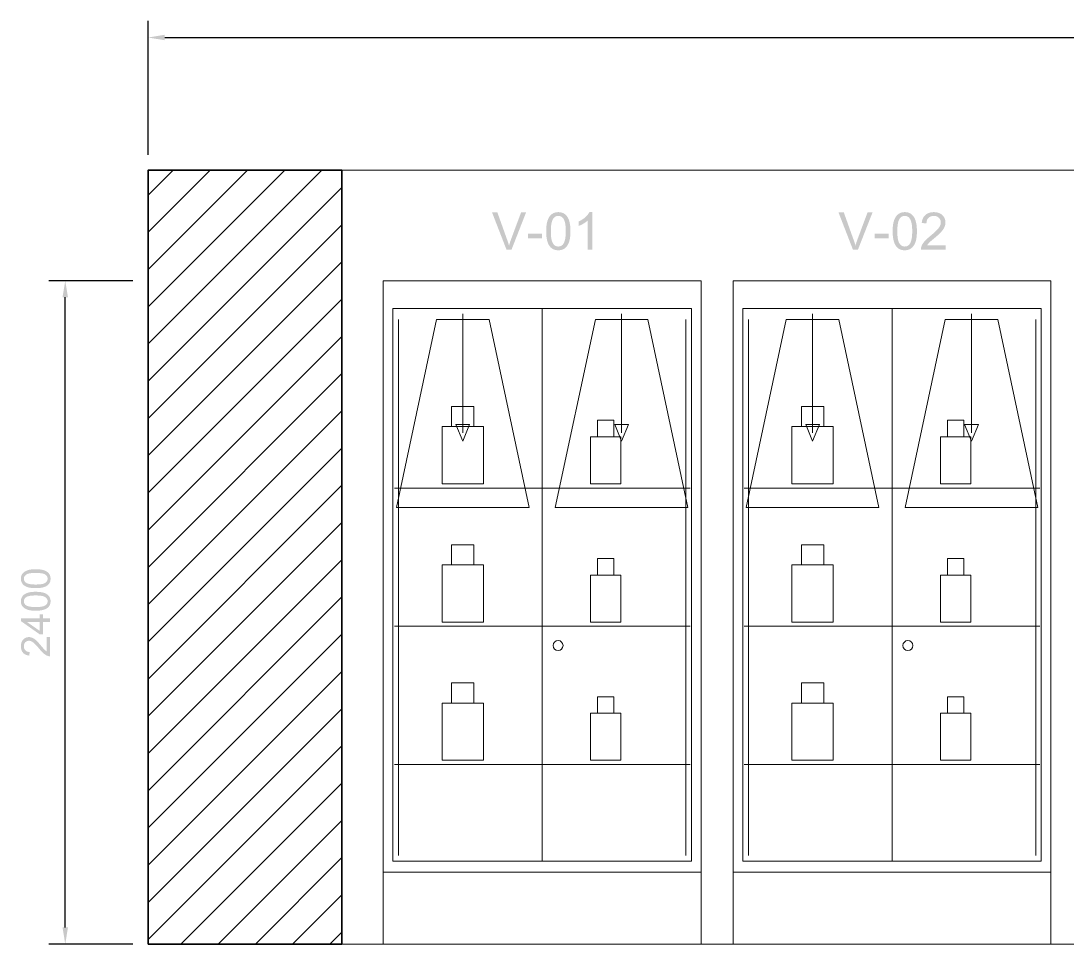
# Model space of a CAD drawing. Header units: millimetres. Extents: x -1336 to 24201, y -1370 to 16142.
# Drawn here: x 14540 to 18326, y 10000 to 13340 of the extents above; entities that cross this region are included whole.
import ezdxf

# ---------------------------------------------------------------- set-up
doc = ezdxf.new("R2010")
doc.units = ezdxf.units.MM
for name, color, linetype, lineweight in [('A-ANNO-TEXT', 7, 'Continuous', 13), ('A-COLS', 7, 'Continuous', 35), ('A-DIMS-MM', 7, 'Continuous', 13), ('A-ELEVATION', 7, 'Continuous', 13), ('A-LIGHT-TRACK', 7, 'Continuous', 13), ('A-VITRINE-SEC', 7, 'Continuous', 13)]:
    doc.layers.add(name, color=color, linetype=linetype, lineweight=lineweight)

msp = doc.modelspace()

# ---------------------------------------------------------------- hatches: boundary and pattern name
at = {"layer": 'A-ANNO-TEXT'}
h = msp.add_hatch(color=7, dxfattribs=at)
h.paths.add_polyline_path([(16367.8, 12647.5), (16315, 12512.5), (16296.8, 12512.5), (16244.4, 12647.5), (16263.7, 12647.5), (16298.8, 12549.4), (16299.8, 12547), (16300.7, 12544.5), (16301.6, 12541.9), (16302.5, 12539.2), (16303.4, 12536.4), (16304.2, 12533.5), (16305, 12530.5), (16305.8, 12527.4), (16306.1, 12527.4), (16306.9, 12530.1), (16307.6, 12532.8), (16308.4, 12535.6), (16309.3, 12538.3), (16310.2, 12541.1), (16311.1, 12543.8), (16312.1, 12546.6), (16313.1, 12549.4), (16349.7, 12647.5), (16367.8, 12647.5)])
h.paths.add_polyline_path([(16425.9, 12553), (16375.2, 12553), (16375.2, 12569.7), (16425.9, 12569.7), (16425.9, 12553)])
h.paths.add_polyline_path([(16484.3, 12648.1), (16487, 12648.1), (16489.7, 12647.9), (16492.2, 12647.5), (16494.7, 12647.1), (16497, 12646.5), (16499.3, 12645.7), (16501.5, 12644.8), (16503.6, 12643.8), (16505.6, 12642.7), (16507.5, 12641.4), (16509.4, 12640), (16511.2, 12638.4), (16512.8, 12636.7), (16514.4, 12634.9), (16515.9, 12633), (16517.4, 12630.9), (16518.7, 12628.7), (16519.9, 12626.3), (16521.1, 12623.8), (16522.2, 12621.2), (16523.2, 12618.4), (16524.1, 12615.5), (16524.9, 12612.5), (16525.6, 12609.3), (16526.2, 12606), (16526.8, 12602.6), (16527.3, 12599), (16527.7, 12595.3), (16528, 12591.4), (16528.2, 12587.4), (16528.3, 12583.3), (16528.4, 12579.1), (16528.3, 12576.9), (16528.3, 12574.8), (16528.3, 12572.7), (16528.2, 12570.6), (16528.1, 12568.6), (16528, 12566.6), (16527.8, 12564.7), (16527.6, 12562.7), (16527.5, 12560.9), (16527.2, 12559), (16527, 12557.2), (16526.8, 12555.4), (16526.5, 12553.7), (16526.2, 12552), (16525.9, 12550.3), (16525.5, 12548.7), (16525.1, 12547.1), (16524.8, 12545.5), (16524.3, 12543.9), (16523.9, 12542.4), (16523.5, 12541), (16523, 12539.6), (16522.5, 12538.2), (16522, 12536.8), (16521.4, 12535.5), (16520.8, 12534.2), (16520.3, 12532.9), (16519.6, 12531.7), (16519, 12530.5), (16518.4, 12529.4), (16517.7, 12528.3), (16517, 12527.2), (16515.5, 12525.1), (16514, 12523.2), (16512.4, 12521.4), (16510.7, 12519.8), (16508.9, 12518.2), (16507.1, 12516.8), (16505.1, 12515.6), (16503.1, 12514.4), (16501.1, 12513.4), (16498.9, 12512.6), (16496.7, 12511.9), (16494.4, 12511.3), (16492, 12510.8), (16489.5, 12510.5), (16487, 12510.3), (16484.3, 12510.2), (16481.6, 12510.3), (16479, 12510.5), (16476.5, 12510.8), (16474, 12511.3), (16471.7, 12511.9), (16469.4, 12512.6), (16467.2, 12513.5), (16465.1, 12514.5), (16463.1, 12515.6), (16461.2, 12516.9), (16459.3, 12518.3), (16457.6, 12519.9), (16455.9, 12521.6), (16454.3, 12523.4), (16452.8, 12525.3), (16451.4, 12527.4), (16450.1, 12529.6), (16448.8, 12532), (16447.7, 12534.5), (16446.6, 12537.1), (16445.6, 12539.9), (16444.7, 12542.8), (16443.9, 12545.8), (16443.2, 12548.9), (16442.5, 12552.2), (16442, 12555.7), (16441.5, 12559.2), (16441.1, 12562.9), (16440.8, 12566.8), (16440.6, 12570.7), (16440.5, 12574.8), (16440.4, 12579.1), (16440.4, 12581.2), (16440.5, 12583.4), (16440.5, 12585.5), (16440.6, 12587.5), (16440.7, 12589.6), (16440.8, 12591.5), (16441, 12593.5), (16441.1, 12595.4), (16441.3, 12597.3), (16441.5, 12599.2), (16441.8, 12601), (16442, 12602.7), (16442.3, 12604.5), (16442.6, 12606.2), (16442.9, 12607.9), (16443.3, 12609.5), (16443.6, 12611.1), (16444, 12612.7), (16444.4, 12614.2), (16444.9, 12615.7), (16445.3, 12617.2), (16445.8, 12618.6), (16446.3, 12620), (16446.8, 12621.4), (16447.4, 12622.7), (16447.9, 12624), (16448.5, 12625.3), (16449.1, 12626.5), (16449.8, 12627.7), (16450.4, 12628.9), (16451.1, 12630), (16451.8, 12631.1), (16453.2, 12633.1), (16454.8, 12635.1), (16456.4, 12636.9), (16458.1, 12638.5), (16459.9, 12640.1), (16461.7, 12641.5), (16463.6, 12642.7), (16465.6, 12643.9), (16467.7, 12644.9), (16469.8, 12645.7), (16472.1, 12646.5), (16474.4, 12647.1), (16476.7, 12647.5), (16479.2, 12647.9), (16481.7, 12648.1), (16484.3, 12648.1)])
h.paths.add_polyline_path([(16484.3, 12523.8), (16486, 12523.9), (16487.6, 12524), (16489.1, 12524.3), (16490.6, 12524.6), (16492, 12525.1), (16493.4, 12525.6), (16494.8, 12526.3), (16496.1, 12527.1), (16497.3, 12527.9), (16498.5, 12528.9), (16499.6, 12529.9), (16500.7, 12531.1), (16501.7, 12532.4), (16502.7, 12533.7), (16503.6, 12535.2), (16504.5, 12536.8), (16505.3, 12538.4), (16506.1, 12540.3), (16506.8, 12542.2), (16507.5, 12544.3), (16508.1, 12546.5), (16508.7, 12548.8), (16509.2, 12551.2), (16509.6, 12553.8), (16510, 12556.5), (16510.4, 12559.4), (16510.7, 12562.3), (16510.9, 12565.4), (16511.1, 12568.6), (16511.2, 12572), (16511.3, 12575.5), (16511.3, 12579.1), (16511.3, 12581.6), (16511.3, 12584.1), (16511.2, 12586.4), (16511.1, 12588.8), (16511, 12591), (16510.9, 12593.2), (16510.7, 12595.3), (16510.6, 12597.3), (16510.4, 12599.3), (16510.1, 12601.2), (16509.9, 12603.1), (16509.6, 12604.8), (16509.3, 12606.6), (16509, 12608.2), (16508.7, 12609.8), (16508.3, 12611.3), (16507.9, 12612.7), (16507.5, 12614.1), (16507.1, 12615.5), (16506.6, 12616.8), (16506.2, 12618), (16505.7, 12619.2), (16505.1, 12620.4), (16504.6, 12621.5), (16504, 12622.6), (16503.4, 12623.6), (16502.8, 12624.6), (16502.1, 12625.5), (16501.5, 12626.4), (16500.8, 12627.2), (16500, 12628), (16499.3, 12628.8), (16498.5, 12629.5), (16497.7, 12630.1), (16496.9, 12630.7), (16496.1, 12631.3), (16495.2, 12631.8), (16494.3, 12632.3), (16493.4, 12632.7), (16492.5, 12633.1), (16491.5, 12633.4), (16490.6, 12633.7), (16489.5, 12634), (16488.5, 12634.2), (16487.5, 12634.3), (16486.4, 12634.4), (16485.3, 12634.5), (16484.2, 12634.5), (16482.5, 12634.5), (16480.9, 12634.3), (16479.4, 12634.1), (16477.9, 12633.7), (16476.5, 12633.2), (16475.1, 12632.7), (16473.7, 12632), (16472.5, 12631.2), (16471.2, 12630.3), (16470.1, 12629.4), (16468.9, 12628.3), (16467.9, 12627.1), (16466.8, 12625.8), (16465.9, 12624.4), (16464.9, 12622.9), (16464.1, 12621.3), (16463.3, 12619.6), (16462.5, 12617.8), (16461.8, 12615.8), (16461.1, 12613.8), (16460.5, 12611.6), (16460, 12609.2), (16459.5, 12606.8), (16459, 12604.2), (16458.6, 12601.5), (16458.3, 12598.7), (16458, 12595.7), (16457.8, 12592.6), (16457.6, 12589.4), (16457.5, 12586.1), (16457.4, 12582.7), (16457.4, 12579.1), (16457.4, 12576.6), (16457.4, 12574.2), (16457.5, 12571.8), (16457.5, 12569.5), (16457.7, 12567.3), (16457.8, 12565.1), (16457.9, 12563), (16458.1, 12561), (16458.3, 12559), (16458.5, 12557.1), (16458.8, 12555.3), (16459.1, 12553.5), (16459.4, 12551.8), (16459.7, 12550.2), (16460, 12548.6), (16460.4, 12547.1), (16460.8, 12545.7), (16461.2, 12544.3), (16461.6, 12542.9), (16462.1, 12541.6), (16462.6, 12540.3), (16463.1, 12539.1), (16463.6, 12538), (16464.2, 12536.8), (16464.7, 12535.8), (16465.3, 12534.7), (16466, 12533.8), (16466.6, 12532.8), (16467.3, 12532), (16468, 12531.1), (16468.7, 12530.3), (16469.4, 12529.6), (16470.2, 12528.9), (16471, 12528.2), (16471.8, 12527.6), (16472.6, 12527.1), (16473.4, 12526.5), (16474.3, 12526.1), (16475.2, 12525.6), (16476.1, 12525.3), (16477.1, 12524.9), (16478.1, 12524.6), (16479, 12524.4), (16480.1, 12524.2), (16481.1, 12524), (16482.2, 12523.9), (16483.2, 12523.8), (16484.3, 12523.8)])
h.paths.add_polyline_path([(16607.6, 12512.5), (16591, 12512.5), (16591, 12618.1), (16589.4, 12616.7), (16587.7, 12615.2), (16586, 12613.8), (16584.2, 12612.5), (16582.4, 12611.1), (16580.5, 12609.8), (16578.5, 12608.5), (16576.4, 12607.2), (16574.3, 12606), (16572.2, 12604.8), (16569.9, 12603.6), (16567.6, 12602.5), (16565.2, 12601.3), (16562.8, 12600.2), (16560.3, 12599.2), (16557.7, 12598.1), (16557.7, 12614.2), (16561.2, 12615.9), (16564.6, 12617.7), (16567.8, 12619.5), (16570.9, 12621.4), (16573.8, 12623.4), (16576.6, 12625.4), (16579.3, 12627.4), (16581.8, 12629.5), (16584.2, 12631.7), (16586.4, 12633.9), (16588.5, 12636.1), (16590.4, 12638.4), (16592.2, 12640.8), (16593.9, 12643.2), (16595.4, 12645.6), (16596.8, 12648.1), (16607.6, 12648.1), (16607.6, 12512.5)])
h = msp.add_hatch(color=7, dxfattribs=at)
h.paths.add_polyline_path([(17621.6, 12647.5), (17568.7, 12512.5), (17550.5, 12512.5), (17498.2, 12647.5), (17517.4, 12647.5), (17552.5, 12549.4), (17553.5, 12547), (17554.5, 12544.5), (17555.4, 12541.9), (17556.3, 12539.2), (17557.1, 12536.4), (17558, 12533.5), (17558.8, 12530.5), (17559.5, 12527.4), (17559.9, 12527.4), (17560.6, 12530.1), (17561.4, 12532.8), (17562.2, 12535.6), (17563, 12538.3), (17563.9, 12541.1), (17564.9, 12543.8), (17565.9, 12546.6), (17566.9, 12549.4), (17603.5, 12647.5), (17621.6, 12647.5)])
h.paths.add_polyline_path([(17679.6, 12553), (17629, 12553), (17629, 12569.7), (17679.6, 12569.7), (17679.6, 12553)])
h.paths.add_polyline_path([(17738.1, 12648.1), (17740.8, 12648.1), (17743.4, 12647.9), (17746, 12647.5), (17748.4, 12647.1), (17750.8, 12646.5), (17753, 12645.7), (17755.2, 12644.8), (17757.3, 12643.8), (17759.4, 12642.7), (17761.3, 12641.4), (17763.2, 12640), (17764.9, 12638.4), (17766.6, 12636.7), (17768.2, 12634.9), (17769.7, 12633), (17771.1, 12630.9), (17772.4, 12628.7), (17773.7, 12626.3), (17774.8, 12623.8), (17775.9, 12621.2), (17776.9, 12618.4), (17777.8, 12615.5), (17778.6, 12612.5), (17779.4, 12609.3), (17780, 12606), (17780.6, 12602.6), (17781, 12599), (17781.4, 12595.3), (17781.7, 12591.4), (17781.9, 12587.4), (17782.1, 12583.3), (17782.1, 12579.1), (17782.1, 12576.9), (17782.1, 12574.8), (17782, 12572.7), (17781.9, 12570.6), (17781.8, 12568.6), (17781.7, 12566.6), (17781.6, 12564.7), (17781.4, 12562.7), (17781.2, 12560.9), (17781, 12559), (17780.8, 12557.2), (17780.5, 12555.4), (17780.2, 12553.7), (17779.9, 12552), (17779.6, 12550.3), (17779.3, 12548.7), (17778.9, 12547.1), (17778.5, 12545.5), (17778.1, 12543.9), (17777.7, 12542.4), (17777.2, 12541), (17776.7, 12539.6), (17776.2, 12538.2), (17775.7, 12536.8), (17775.2, 12535.5), (17774.6, 12534.2), (17774, 12532.9), (17773.4, 12531.7), (17772.8, 12530.5), (17772.1, 12529.4), (17771.4, 12528.3), (17770.7, 12527.2), (17769.3, 12525.1), (17767.7, 12523.2), (17766.1, 12521.4), (17764.4, 12519.8), (17762.7, 12518.2), (17760.8, 12516.8), (17758.9, 12515.6), (17756.9, 12514.4), (17754.8, 12513.4), (17752.7, 12512.6), (17750.4, 12511.9), (17748.1, 12511.3), (17745.7, 12510.8), (17743.3, 12510.5), (17740.7, 12510.3), (17738.1, 12510.2), (17735.4, 12510.3), (17732.8, 12510.5), (17730.2, 12510.8), (17727.8, 12511.3), (17725.4, 12511.9), (17723.2, 12512.6), (17721, 12513.5), (17718.9, 12514.5), (17716.9, 12515.6), (17714.9, 12516.9), (17713.1, 12518.3), (17711.3, 12519.9), (17709.6, 12521.6), (17708.1, 12523.4), (17706.6, 12525.3), (17705.1, 12527.4), (17703.8, 12529.6), (17702.6, 12532), (17701.4, 12534.5), (17700.3, 12537.1), (17699.4, 12539.9), (17698.5, 12542.8), (17697.6, 12545.8), (17696.9, 12548.9), (17696.3, 12552.2), (17695.7, 12555.7), (17695.2, 12559.2), (17694.9, 12562.9), (17694.6, 12566.8), (17694.3, 12570.7), (17694.2, 12574.8), (17694.2, 12579.1), (17694.2, 12581.2), (17694.2, 12583.4), (17694.3, 12585.5), (17694.3, 12587.5), (17694.4, 12589.6), (17694.6, 12591.5), (17694.7, 12593.5), (17694.9, 12595.4), (17695.1, 12597.3), (17695.3, 12599.2), (17695.5, 12601), (17695.8, 12602.7), (17696, 12604.5), (17696.3, 12606.2), (17696.7, 12607.9), (17697, 12609.5), (17697.4, 12611.1), (17697.8, 12612.7), (17698.2, 12614.2), (17698.6, 12615.7), (17699.1, 12617.2), (17699.5, 12618.6), (17700, 12620), (17700.6, 12621.4), (17701.1, 12622.7), (17701.7, 12624), (17702.3, 12625.3), (17702.9, 12626.5), (17703.5, 12627.7), (17704.2, 12628.9), (17704.8, 12630), (17705.5, 12631.1), (17707, 12633.1), (17708.5, 12635.1), (17710.1, 12636.9), (17711.8, 12638.5), (17713.6, 12640.1), (17715.4, 12641.5), (17717.4, 12642.7), (17719.4, 12643.9), (17721.4, 12644.9), (17723.6, 12645.7), (17725.8, 12646.5), (17728.1, 12647.1), (17730.5, 12647.5), (17732.9, 12647.9), (17735.5, 12648.1), (17738.1, 12648.1)])
h.paths.add_polyline_path([(17738.1, 12523.8), (17739.7, 12523.9), (17741.3, 12524), (17742.9, 12524.3), (17744.4, 12524.6), (17745.8, 12525.1), (17747.2, 12525.6), (17748.5, 12526.3), (17749.8, 12527.1), (17751, 12527.9), (17752.2, 12528.9), (17753.4, 12529.9), (17754.4, 12531.1), (17755.5, 12532.4), (17756.5, 12533.7), (17757.4, 12535.2), (17758.3, 12536.8), (17759.1, 12538.4), (17759.9, 12540.3), (17760.6, 12542.2), (17761.2, 12544.3), (17761.9, 12546.5), (17762.4, 12548.8), (17762.9, 12551.2), (17763.4, 12553.8), (17763.8, 12556.5), (17764.1, 12559.4), (17764.4, 12562.3), (17764.6, 12565.4), (17764.8, 12568.6), (17765, 12572), (17765, 12575.5), (17765.1, 12579.1), (17765.1, 12581.6), (17765, 12584.1), (17765, 12586.4), (17764.9, 12588.8), (17764.8, 12591), (17764.7, 12593.2), (17764.5, 12595.3), (17764.3, 12597.3), (17764.1, 12599.3), (17763.9, 12601.2), (17763.7, 12603.1), (17763.4, 12604.8), (17763.1, 12606.6), (17762.8, 12608.2), (17762.4, 12609.8), (17762.1, 12611.3), (17761.7, 12612.7), (17761.3, 12614.1), (17760.8, 12615.5), (17760.4, 12616.8), (17759.9, 12618), (17759.4, 12619.2), (17758.9, 12620.4), (17758.3, 12621.5), (17757.7, 12622.6), (17757.2, 12623.6), (17756.5, 12624.6), (17755.9, 12625.5), (17755.2, 12626.4), (17754.5, 12627.2), (17753.8, 12628), (17753.1, 12628.8), (17752.3, 12629.5), (17751.5, 12630.1), (17750.7, 12630.7), (17749.8, 12631.3), (17749, 12631.8), (17748.1, 12632.3), (17747.2, 12632.7), (17746.3, 12633.1), (17745.3, 12633.4), (17744.3, 12633.7), (17743.3, 12634), (17742.3, 12634.2), (17741.2, 12634.3), (17740.1, 12634.4), (17739, 12634.5), (17737.9, 12634.5), (17736.3, 12634.5), (17734.7, 12634.3), (17733.1, 12634.1), (17731.6, 12633.7), (17730.2, 12633.2), (17728.8, 12632.7), (17727.5, 12632), (17726.2, 12631.2), (17725, 12630.3), (17723.8, 12629.4), (17722.7, 12628.3), (17721.6, 12627.1), (17720.6, 12625.8), (17719.6, 12624.4), (17718.7, 12622.9), (17717.8, 12621.3), (17717, 12619.6), (17716.3, 12617.8), (17715.5, 12615.8), (17714.9, 12613.8), (17714.3, 12611.6), (17713.7, 12609.2), (17713.2, 12606.8), (17712.8, 12604.2), (17712.4, 12601.5), (17712.1, 12598.7), (17711.8, 12595.7), (17711.5, 12592.6), (17711.3, 12589.4), (17711.2, 12586.1), (17711.1, 12582.7), (17711.1, 12579.1), (17711.1, 12576.6), (17711.2, 12574.2), (17711.2, 12571.8), (17711.3, 12569.5), (17711.4, 12567.3), (17711.5, 12565.1), (17711.7, 12563), (17711.9, 12561), (17712.1, 12559), (17712.3, 12557.1), (17712.5, 12555.3), (17712.8, 12553.5), (17713.1, 12551.8), (17713.4, 12550.2), (17713.8, 12548.6), (17714.1, 12547.1), (17714.5, 12545.7), (17715, 12544.3), (17715.4, 12542.9), (17715.9, 12541.6), (17716.3, 12540.3), (17716.8, 12539.1), (17717.4, 12538), (17717.9, 12536.8), (17718.5, 12535.8), (17719.1, 12534.7), (17719.7, 12533.8), (17720.4, 12532.8), (17721, 12532), (17721.7, 12531.1), (17722.4, 12530.3), (17723.2, 12529.6), (17723.9, 12528.9), (17724.7, 12528.2), (17725.5, 12527.6), (17726.3, 12527.1), (17727.2, 12526.5), (17728.1, 12526.1), (17729, 12525.6), (17729.9, 12525.3), (17730.8, 12524.9), (17731.8, 12524.6), (17732.8, 12524.4), (17733.8, 12524.2), (17734.8, 12524), (17735.9, 12523.9), (17737, 12523.8), (17738.1, 12523.8)])
h.paths.add_polyline_path([(17885.8, 12512.5), (17796.4, 12512.5), (17796.4, 12513.9), (17796.5, 12515.4), (17796.7, 12516.8), (17796.9, 12518.2), (17797.2, 12519.7), (17797.5, 12521.1), (17797.9, 12522.5), (17798.4, 12524), (17798.9, 12525.4), (17799.5, 12526.9), (17800.1, 12528.3), (17800.9, 12529.8), (17801.6, 12531.2), (17802.5, 12532.7), (17803.4, 12534.2), (17804.3, 12535.6), (17805.4, 12537.1), (17806.6, 12538.6), (17807.8, 12540.2), (17809.2, 12541.8), (17810.7, 12543.5), (17812.3, 12545.2), (17814, 12547), (17815.8, 12548.8), (17817.7, 12550.6), (17819.7, 12552.5), (17821.8, 12554.5), (17824.1, 12556.5), (17826.4, 12558.5), (17828.9, 12560.6), (17831.5, 12562.7), (17834.1, 12564.9), (17837.4, 12567.6), (17840.6, 12570.3), (17843.7, 12573.1), (17846.8, 12575.8), (17849.7, 12578.7), (17852.6, 12581.5), (17855.3, 12584.4), (17858, 12587.3), (17859.3, 12588.8), (17860.4, 12590.3), (17861.6, 12591.7), (17862.6, 12593.2), (17863.5, 12594.7), (17864.4, 12596.1), (17865.2, 12597.6), (17865.9, 12599.1), (17866.5, 12600.6), (17867, 12602.1), (17867.5, 12603.5), (17867.8, 12605), (17868.1, 12606.5), (17868.3, 12608), (17868.4, 12609.5), (17868.5, 12610.9), (17868.5, 12612.2), (17868.4, 12613.4), (17868.2, 12614.6), (17868, 12615.8), (17867.8, 12617), (17867.5, 12618.1), (17867.1, 12619.2), (17866.7, 12620.3), (17866.2, 12621.3), (17865.7, 12622.3), (17865.1, 12623.3), (17864.4, 12624.3), (17863.7, 12625.2), (17863, 12626.1), (17862.1, 12627), (17861.3, 12627.8), (17860.3, 12628.6), (17859.4, 12629.4), (17858.4, 12630.1), (17857.4, 12630.8), (17856.4, 12631.4), (17855.3, 12631.9), (17854.2, 12632.4), (17853.1, 12632.8), (17851.9, 12633.2), (17850.7, 12633.6), (17849.5, 12633.9), (17848.3, 12634.1), (17847, 12634.3), (17845.7, 12634.4), (17844.3, 12634.5), (17843, 12634.5), (17841.6, 12634.5), (17840.2, 12634.4), (17838.9, 12634.3), (17837.6, 12634.1), (17836.4, 12633.8), (17835.1, 12633.6), (17833.9, 12633.2), (17832.7, 12632.8), (17831.6, 12632.3), (17830.5, 12631.8), (17829.4, 12631.3), (17828.3, 12630.7), (17827.2, 12630), (17826.2, 12629.3), (17825.2, 12628.5), (17824.3, 12627.7), (17823.4, 12626.8), (17822.5, 12625.8), (17821.7, 12624.8), (17821, 12623.8), (17820.3, 12622.7), (17819.7, 12621.6), (17819.1, 12620.4), (17818.6, 12619.1), (17818.1, 12617.8), (17817.8, 12616.4), (17817.4, 12615), (17817.2, 12613.6), (17816.9, 12612), (17816.8, 12610.5), (17816.7, 12608.8), (17816.6, 12607.2), (17799.6, 12609.1), (17799.8, 12611.4), (17800.2, 12613.7), (17800.6, 12615.9), (17801, 12618), (17801.6, 12620.1), (17802.2, 12622.1), (17803, 12624), (17803.8, 12625.8), (17804.6, 12627.6), (17805.6, 12629.3), (17806.7, 12631), (17807.8, 12632.5), (17809, 12634), (17810.3, 12635.5), (17811.6, 12636.8), (17813.1, 12638.1), (17814.6, 12639.3), (17816.2, 12640.5), (17817.8, 12641.5), (17819.5, 12642.5), (17821.2, 12643.4), (17822.9, 12644.2), (17824.8, 12645), (17826.6, 12645.6), (17828.5, 12646.2), (17830.5, 12646.7), (17832.5, 12647.2), (17834.6, 12647.5), (17836.7, 12647.8), (17838.9, 12648), (17841.1, 12648.1), (17843.3, 12648.1), (17845.8, 12648.1), (17848.2, 12648), (17850.5, 12647.8), (17852.7, 12647.5), (17854.9, 12647.1), (17857, 12646.6), (17859.1, 12646), (17861, 12645.4), (17862.9, 12644.7), (17864.8, 12643.8), (17866.5, 12642.9), (17868.2, 12642), (17869.9, 12640.9), (17871.4, 12639.7), (17872.9, 12638.5), (17874.3, 12637.1), (17875.7, 12635.7), (17876.9, 12634.3), (17878.1, 12632.9), (17879.2, 12631.4), (17880.2, 12629.8), (17881.1, 12628.2), (17881.9, 12626.6), (17882.7, 12625), (17883.3, 12623.3), (17883.9, 12621.6), (17884.3, 12619.9), (17884.7, 12618.1), (17885, 12616.2), (17885.3, 12614.4), (17885.4, 12612.5), (17885.4, 12610.6), (17885.4, 12608.9), (17885.3, 12607.3), (17885.1, 12605.7), (17884.8, 12604.1), (17884.5, 12602.4), (17884.1, 12600.8), (17883.6, 12599.2), (17883.1, 12597.5), (17882.5, 12595.9), (17881.8, 12594.2), (17881, 12592.6), (17880.2, 12590.9), (17879.3, 12589.3), (17878.3, 12587.6), (17877.2, 12585.9), (17876.1, 12584.3), (17875.5, 12583.4), (17874.8, 12582.6), (17874.2, 12581.7), (17873.5, 12580.8), (17872.7, 12579.9), (17871.9, 12579), (17871.1, 12578), (17870.2, 12577.1), (17869.4, 12576.1), (17868.4, 12575.1), (17867.5, 12574.1), (17866.5, 12573), (17865.4, 12572), (17864.4, 12570.9), (17863.2, 12569.8), (17862.1, 12568.7), (17860.9, 12567.6), (17859.7, 12566.5), (17858.4, 12565.3), (17857.2, 12564.1), (17855.8, 12563), (17854.5, 12561.7), (17853.1, 12560.5), (17851.6, 12559.3), (17850.2, 12558), (17848.6, 12556.7), (17847.1, 12555.4), (17845.5, 12554.1), (17843.9, 12552.8), (17842.2, 12551.4), (17840.6, 12550.1), (17838.8, 12548.7), (17837, 12547.2), (17835.3, 12545.8), (17833.7, 12544.4), (17832.1, 12543), (17830.6, 12541.7), (17829.2, 12540.4), (17827.9, 12539.1), (17826.7, 12537.8), (17825.5, 12536.6), (17824.4, 12535.3), (17823.4, 12534.1), (17822.4, 12533), (17821.5, 12531.8), (17820.8, 12530.7), (17820, 12529.6), (17819.4, 12528.5), (17885.8, 12528.5), (17885.8, 12512.5)])
at = {"layer": 'A-COLS'}
h = msp.add_hatch(dxfattribs=at)
h.set_pattern_fill('ANSI31', scale=30)
h.paths.add_polyline_path([(15000, 10000), (15701, 10000), (15701, 12800), (15000, 12800)])
at = {"layer": 'A-DIMS-MM'}
h = msp.add_hatch(color=7, dxfattribs=at)
h.paths.add_polyline_path([(14632.6, 11110.7), (14645, 11110.7), (14645, 11041.3), (14643.8, 11041.3), (14642.7, 11041.3), (14641.6, 11041.4), (14640.4, 11041.6), (14639.3, 11041.8), (14638.2, 11042.1), (14637.1, 11042.4), (14636, 11042.8), (14634.3, 11043.5), (14632.5, 11044.3), (14630.8, 11045.2), (14629, 11046.2), (14627.3, 11047.3), (14625.5, 11048.6), (14623.8, 11049.9), (14622.1, 11051.3), (14621.2, 11052), (14620.3, 11052.8), (14619.4, 11053.6), (14618.5, 11054.5), (14617.6, 11055.4), (14616.6, 11056.4), (14615.7, 11057.4), (14614.7, 11058.4), (14613.7, 11059.5), (14612.6, 11060.6), (14611.6, 11061.8), (14610.6, 11063), (14609.5, 11064.2), (14608.4, 11065.5), (14607.3, 11066.8), (14606.2, 11068.1), (14604.4, 11070.2), (14602.8, 11072.2), (14601.1, 11074.2), (14599.5, 11076), (14598, 11077.8), (14596.5, 11079.4), (14595, 11081), (14593.6, 11082.5), (14592.2, 11083.9), (14590.9, 11085.2), (14589.6, 11086.4), (14588.4, 11087.6), (14587.2, 11088.6), (14586.1, 11089.6), (14585, 11090.5), (14583.9, 11091.3), (14582.9, 11092), (14581.9, 11092.7), (14580.9, 11093.3), (14579.9, 11093.9), (14578.9, 11094.4), (14577.9, 11094.9), (14576.9, 11095.4), (14576, 11095.8), (14575, 11096.1), (14574, 11096.4), (14573.1, 11096.7), (14572.1, 11096.9), (14571.2, 11097.1), (14570.3, 11097.2), (14569.4, 11097.3), (14568.4, 11097.3), (14567.5, 11097.3), (14566.6, 11097.2), (14565.6, 11097.1), (14564.8, 11096.9), (14563.9, 11096.8), (14563, 11096.5), (14562.2, 11096.2), (14561.4, 11095.9), (14560.6, 11095.6), (14559.8, 11095.2), (14559, 11094.7), (14558.3, 11094.2), (14557.6, 11093.7), (14556.9, 11093.1), (14556.2, 11092.5), (14555.5, 11091.8), (14554.9, 11091.1), (14554.3, 11090.4), (14553.7, 11089.6), (14553.2, 11088.9), (14552.7, 11088.1), (14552.3, 11087.2), (14551.9, 11086.4), (14551.6, 11085.5), (14551.2, 11084.6), (14551, 11083.7), (14550.8, 11082.7), (14550.6, 11081.7), (14550.4, 11080.7), (14550.3, 11079.7), (14550.3, 11078.6), (14550.2, 11077.5), (14550.3, 11076.4), (14550.3, 11075.3), (14550.4, 11074.2), (14550.6, 11073.1), (14550.8, 11072.1), (14551, 11071.1), (14551.3, 11070.1), (14551.6, 11069.1), (14552, 11068.2), (14552.4, 11067.3), (14552.9, 11066.5), (14553.4, 11065.7), (14553.9, 11064.9), (14554.5, 11064.1), (14555.2, 11063.3), (14555.8, 11062.6), (14556.5, 11061.9), (14557.3, 11061.3), (14558.1, 11060.7), (14558.9, 11060.2), (14559.7, 11059.7), (14560.6, 11059.2), (14561.5, 11058.8), (14562.5, 11058.4), (14563.5, 11058.1), (14564.5, 11057.8), (14565.5, 11057.6), (14566.6, 11057.3), (14567.7, 11057.2), (14568.9, 11057.1), (14570.1, 11057), (14571.3, 11057), (14569.9, 11043.7), (14568.1, 11043.9), (14566.3, 11044.2), (14564.6, 11044.5), (14563, 11044.9), (14561.4, 11045.3), (14559.8, 11045.8), (14558.3, 11046.3), (14556.9, 11047), (14555.5, 11047.6), (14554.2, 11048.4), (14552.9, 11049.1), (14551.7, 11050), (14550.5, 11050.9), (14549.4, 11051.9), (14548.3, 11052.9), (14547.3, 11054), (14546.4, 11055.1), (14545.5, 11056.3), (14544.7, 11057.5), (14543.9, 11058.8), (14543.2, 11060.1), (14542.6, 11061.5), (14542, 11062.9), (14541.5, 11064.4), (14541.1, 11065.9), (14540.7, 11067.4), (14540.3, 11069), (14540.1, 11070.7), (14539.8, 11072.4), (14539.7, 11074.2), (14539.6, 11076), (14539.6, 11077.8), (14539.6, 11079.7), (14539.7, 11081.5), (14539.9, 11083.3), (14540.1, 11085), (14540.4, 11086.6), (14540.7, 11088.3), (14541.2, 11089.8), (14541.7, 11091.3), (14542.2, 11092.8), (14542.8, 11094.2), (14543.5, 11095.6), (14544.3, 11096.9), (14545.1, 11098.2), (14546, 11099.4), (14546.9, 11100.6), (14548, 11101.7), (14549, 11102.8), (14550.1, 11103.8), (14551.2, 11104.7), (14552.4, 11105.6), (14553.6, 11106.4), (14554.8, 11107.1), (14556.1, 11107.8), (14557.3, 11108.3), (14558.6, 11108.9), (14560, 11109.3), (14561.4, 11109.7), (14562.8, 11110), (14564.2, 11110.2), (14565.7, 11110.4), (14567.2, 11110.5), (14568.7, 11110.5), (14570.3, 11110.5), (14571.9, 11110.4), (14573.4, 11110.2), (14575, 11109.9), (14576.5, 11109.5), (14578.1, 11109.1), (14579.6, 11108.6), (14581.1, 11108), (14582.6, 11107.3), (14584.2, 11106.5), (14585.8, 11105.6), (14587.4, 11104.5), (14589, 11103.4), (14590.6, 11102.2), (14592.3, 11100.8), (14593.9, 11099.4), (14594.8, 11098.6), (14595.7, 11097.8), (14596.6, 11096.9), (14597.6, 11095.9), (14598.6, 11094.9), (14599.7, 11093.8), (14600.8, 11092.7), (14601.9, 11091.4), (14603.1, 11090.2), (14604.3, 11088.8), (14605.6, 11087.4), (14606.9, 11086), (14608.2, 11084.5), (14609.6, 11082.9), (14611, 11081.2), (14612.4, 11079.5), (14613.6, 11078.1), (14614.7, 11076.8), (14615.8, 11075.5), (14616.9, 11074.2), (14617.9, 11073.1), (14618.8, 11072), (14619.7, 11071), (14620.6, 11070), (14621.4, 11069.1), (14622.1, 11068.3), (14622.8, 11067.5), (14623.5, 11066.8), (14624.1, 11066.2), (14624.7, 11065.6), (14625.2, 11065.1), (14625.6, 11064.6), (14627.4, 11063.1), (14629.1, 11061.6), (14630.9, 11060.3), (14632.6, 11059.2), (14632.6, 11110.7)])
h.paths.add_polyline_path([(14645, 11165.8), (14619.9, 11165.8), (14619.9, 11120.3), (14608, 11120.3), (14540, 11168.2), (14540, 11178.7), (14608, 11178.7), (14608, 11192.9), (14619.9, 11192.9), (14619.9, 11178.7), (14645, 11178.7), (14645, 11165.8)])
h.paths.add_polyline_path([(14608, 11165.8), (14560.7, 11165.8), (14608, 11133), (14608, 11165.8)])
h.paths.add_polyline_path([(14593.2, 11206.1), (14590.9, 11206.1), (14588.7, 11206.1), (14586.5, 11206.2), (14584.4, 11206.3), (14582.3, 11206.5), (14580.3, 11206.6), (14578.3, 11206.8), (14576.4, 11207), (14574.6, 11207.3), (14572.8, 11207.6), (14571, 11207.9), (14569.4, 11208.2), (14567.8, 11208.6), (14566.2, 11209), (14564.7, 11209.5), (14563.2, 11209.9), (14561.8, 11210.4), (14560.5, 11210.9), (14559.2, 11211.5), (14557.9, 11212.1), (14556.7, 11212.7), (14555.5, 11213.3), (14554.3, 11214), (14553.2, 11214.7), (14552.1, 11215.4), (14551.1, 11216.2), (14550.1, 11216.9), (14549.1, 11217.8), (14548.2, 11218.6), (14547.4, 11219.5), (14546.5, 11220.4), (14545.7, 11221.3), (14545, 11222.3), (14544.3, 11223.3), (14543.6, 11224.3), (14543, 11225.3), (14542.5, 11226.4), (14542, 11227.5), (14541.5, 11228.7), (14541.1, 11229.8), (14540.7, 11231), (14540.4, 11232.3), (14540.2, 11233.5), (14540, 11234.8), (14539.8, 11236.2), (14539.7, 11237.5), (14539.6, 11238.9), (14539.6, 11240.3), (14539.6, 11242.4), (14539.8, 11244.4), (14540, 11246.4), (14540.4, 11248.3), (14540.9, 11250.1), (14541.5, 11251.8), (14542.2, 11253.5), (14543, 11255.2), (14543.9, 11256.7), (14544.9, 11258.2), (14545.9, 11259.6), (14547.1, 11261), (14548.4, 11262.3), (14549.8, 11263.5), (14551.2, 11264.6), (14552.8, 11265.7), (14554.4, 11266.7), (14556.2, 11267.6), (14558, 11268.5), (14559.9, 11269.4), (14561.9, 11270.2), (14564, 11270.9), (14566.1, 11271.6), (14568.4, 11272.2), (14569.6, 11272.5), (14570.8, 11272.8), (14572.1, 11273), (14573.4, 11273.2), (14574.8, 11273.4), (14576.2, 11273.6), (14577.7, 11273.8), (14579.2, 11274), (14580.8, 11274.1), (14582.4, 11274.2), (14584.1, 11274.3), (14585.8, 11274.4), (14587.6, 11274.5), (14589.4, 11274.5), (14591.3, 11274.6), (14593.2, 11274.6), (14595.5, 11274.5), (14597.7, 11274.5), (14599.9, 11274.4), (14602, 11274.3), (14604.1, 11274.2), (14606.1, 11274), (14608, 11273.8), (14609.9, 11273.6), (14611.8, 11273.4), (14613.5, 11273.1), (14615.3, 11272.8), (14616.9, 11272.4), (14618.5, 11272.1), (14620.1, 11271.7), (14621.6, 11271.2), (14623, 11270.8), (14624.4, 11270.3), (14625.8, 11269.8), (14627.1, 11269.2), (14628.4, 11268.6), (14629.6, 11268), (14630.8, 11267.4), (14632, 11266.7), (14633.1, 11266), (14634.2, 11265.3), (14635.2, 11264.6), (14636.2, 11263.8), (14637.2, 11263), (14638.1, 11262.1), (14639, 11261.2), (14639.8, 11260.3), (14640.6, 11259.4), (14641.3, 11258.5), (14642, 11257.5), (14642.7, 11256.4), (14643.3, 11255.4), (14643.9, 11254.3), (14644.4, 11253.2), (14644.8, 11252), (14645.2, 11250.9), (14645.6, 11249.7), (14645.9, 11248.4), (14646.2, 11247.1), (14646.4, 11245.8), (14646.6, 11244.5), (14646.7, 11243.1), (14646.8, 11241.7), (14646.8, 11240.3), (14646.7, 11238.5), (14646.6, 11236.6), (14646.4, 11234.9), (14646.1, 11233.1), (14645.7, 11231.5), (14645.3, 11229.9), (14644.7, 11228.3), (14644.1, 11226.8), (14643.3, 11225.3), (14642.5, 11223.9), (14641.6, 11222.5), (14640.7, 11221.2), (14639.6, 11220), (14638.5, 11218.7), (14637.2, 11217.6), (14635.9, 11216.5), (14634.2, 11215.2), (14632.4, 11214), (14630.4, 11212.9), (14628.3, 11211.9), (14626.1, 11211), (14623.8, 11210.1), (14621.3, 11209.4), (14618.7, 11208.7), (14615.9, 11208.1), (14613.1, 11207.5), (14610.1, 11207.1), (14607, 11206.7), (14603.7, 11206.5), (14600.4, 11206.3), (14596.8, 11206.1), (14593.2, 11206.1)])
h.paths.add_polyline_path([(14593.2, 11219.3), (14596.4, 11219.4), (14599.4, 11219.4), (14602.3, 11219.6), (14605.1, 11219.7), (14607.7, 11219.9), (14610.2, 11220.2), (14612.5, 11220.5), (14614.7, 11220.9), (14616.8, 11221.3), (14618.8, 11221.7), (14620.6, 11222.2), (14622.3, 11222.7), (14623.8, 11223.3), (14625.2, 11224), (14626.5, 11224.7), (14627.6, 11225.4), (14628.7, 11226.2), (14629.6, 11226.9), (14630.5, 11227.8), (14631.4, 11228.6), (14632.1, 11229.4), (14632.8, 11230.3), (14633.5, 11231.2), (14634.1, 11232.1), (14634.6, 11233.1), (14635, 11234.1), (14635.4, 11235), (14635.7, 11236.1), (14635.9, 11237.1), (14636.1, 11238.1), (14636.2, 11239.2), (14636.2, 11240.3), (14636.2, 11241.4), (14636.1, 11242.5), (14635.9, 11243.6), (14635.7, 11244.6), (14635.4, 11245.6), (14635, 11246.6), (14634.5, 11247.6), (14634, 11248.5), (14633.5, 11249.4), (14632.8, 11250.3), (14632.1, 11251.2), (14631.4, 11252.1), (14630.5, 11252.9), (14629.6, 11253.7), (14628.6, 11254.5), (14627.6, 11255.3), (14626.5, 11256), (14625.2, 11256.7), (14623.8, 11257.3), (14622.2, 11257.9), (14620.5, 11258.4), (14618.7, 11258.9), (14616.8, 11259.4), (14614.7, 11259.8), (14612.5, 11260.2), (14610.1, 11260.5), (14607.7, 11260.7), (14605, 11260.9), (14602.3, 11261.1), (14599.4, 11261.2), (14596.4, 11261.3), (14593.2, 11261.3), (14590, 11261.3), (14587, 11261.2), (14584.1, 11261.1), (14581.3, 11260.9), (14578.7, 11260.7), (14576.2, 11260.5), (14573.9, 11260.2), (14571.6, 11259.8), (14569.6, 11259.4), (14567.6, 11258.9), (14565.8, 11258.4), (14564.1, 11257.9), (14562.6, 11257.3), (14561.2, 11256.7), (14559.9, 11256), (14558.8, 11255.3), (14557.7, 11254.5), (14556.8, 11253.7), (14555.9, 11252.9), (14555, 11252), (14554.3, 11251.2), (14553.6, 11250.3), (14552.9, 11249.4), (14552.4, 11248.5), (14551.9, 11247.5), (14551.4, 11246.5), (14551.1, 11245.5), (14550.8, 11244.5), (14550.5, 11243.5), (14550.4, 11242.4), (14550.3, 11241.3), (14550.2, 11240.2), (14550.3, 11239.1), (14550.4, 11238), (14550.5, 11237), (14550.7, 11236), (14551, 11235), (14551.3, 11234), (14551.7, 11233.1), (14552.1, 11232.2), (14552.6, 11231.3), (14553.2, 11230.5), (14553.8, 11229.7), (14554.5, 11228.9), (14555.2, 11228.1), (14556, 11227.4), (14556.9, 11226.7), (14557.8, 11226), (14559, 11225.2), (14560.4, 11224.4), (14561.9, 11223.7), (14563.6, 11223.1), (14565.3, 11222.5), (14567.2, 11221.9), (14569.3, 11221.4), (14571.4, 11221), (14573.7, 11220.6), (14576.1, 11220.3), (14578.6, 11220), (14581.3, 11219.8), (14584.1, 11219.6), (14587, 11219.4), (14590, 11219.4), (14593.2, 11219.3)])
h.paths.add_polyline_path([(14593.2, 11287.7), (14590.9, 11287.7), (14588.7, 11287.7), (14586.5, 11287.8), (14584.4, 11287.9), (14582.3, 11288), (14580.3, 11288.2), (14578.3, 11288.4), (14576.4, 11288.6), (14574.6, 11288.9), (14572.8, 11289.2), (14571, 11289.5), (14569.4, 11289.8), (14567.8, 11290.2), (14566.2, 11290.6), (14564.7, 11291), (14563.2, 11291.5), (14561.8, 11292), (14560.5, 11292.5), (14559.2, 11293.1), (14557.9, 11293.6), (14556.7, 11294.3), (14555.5, 11294.9), (14554.3, 11295.6), (14553.2, 11296.3), (14552.1, 11297), (14551.1, 11297.7), (14550.1, 11298.5), (14549.1, 11299.3), (14548.2, 11300.2), (14547.4, 11301.1), (14546.5, 11302), (14545.7, 11302.9), (14545, 11303.8), (14544.3, 11304.8), (14543.6, 11305.9), (14543, 11306.9), (14542.5, 11308), (14542, 11309.1), (14541.5, 11310.2), (14541.1, 11311.4), (14540.7, 11312.6), (14540.4, 11313.9), (14540.2, 11315.1), (14540, 11316.4), (14539.8, 11317.7), (14539.7, 11319.1), (14539.6, 11320.5), (14539.6, 11321.9), (14539.6, 11324), (14539.8, 11326), (14540, 11327.9), (14540.4, 11329.8), (14540.9, 11331.7), (14541.5, 11333.4), (14542.2, 11335.1), (14543, 11336.7), (14543.9, 11338.3), (14544.9, 11339.8), (14545.9, 11341.2), (14547.1, 11342.5), (14548.4, 11343.8), (14549.8, 11345), (14551.2, 11346.2), (14552.8, 11347.3), (14554.4, 11348.3), (14556.2, 11349.2), (14558, 11350.1), (14559.9, 11351), (14561.9, 11351.8), (14564, 11352.5), (14566.1, 11353.2), (14568.4, 11353.8), (14569.6, 11354.1), (14570.8, 11354.3), (14572.1, 11354.6), (14573.4, 11354.8), (14574.8, 11355), (14576.2, 11355.2), (14577.7, 11355.4), (14579.2, 11355.5), (14580.8, 11355.7), (14582.4, 11355.8), (14584.1, 11355.9), (14585.8, 11356), (14587.6, 11356.1), (14589.4, 11356.1), (14591.3, 11356.1), (14593.2, 11356.1), (14595.5, 11356.1), (14597.7, 11356.1), (14599.9, 11356), (14602, 11355.9), (14604.1, 11355.8), (14606.1, 11355.6), (14608, 11355.4), (14609.9, 11355.2), (14611.8, 11354.9), (14613.5, 11354.7), (14615.3, 11354.3), (14616.9, 11354), (14618.5, 11353.6), (14620.1, 11353.2), (14621.6, 11352.8), (14623, 11352.3), (14624.4, 11351.9), (14625.8, 11351.3), (14627.1, 11350.8), (14628.4, 11350.2), (14629.6, 11349.6), (14630.8, 11349), (14632, 11348.3), (14633.1, 11347.6), (14634.2, 11346.9), (14635.2, 11346.1), (14636.2, 11345.3), (14637.2, 11344.5), (14638.1, 11343.7), (14639, 11342.8), (14639.8, 11341.9), (14640.6, 11341), (14641.3, 11340), (14642, 11339), (14642.7, 11338), (14643.3, 11337), (14643.9, 11335.9), (14644.4, 11334.8), (14644.8, 11333.6), (14645.2, 11332.4), (14645.6, 11331.2), (14645.9, 11330), (14646.2, 11328.7), (14646.4, 11327.4), (14646.6, 11326.1), (14646.7, 11324.7), (14646.8, 11323.3), (14646.8, 11321.9), (14646.7, 11320), (14646.6, 11318.2), (14646.4, 11316.4), (14646.1, 11314.7), (14645.7, 11313), (14645.3, 11311.4), (14644.7, 11309.9), (14644.1, 11308.3), (14643.3, 11306.9), (14642.5, 11305.5), (14641.6, 11304.1), (14640.7, 11302.8), (14639.6, 11301.5), (14638.5, 11300.3), (14637.2, 11299.2), (14635.9, 11298.1), (14634.2, 11296.8), (14632.4, 11295.6), (14630.4, 11294.5), (14628.3, 11293.5), (14626.1, 11292.6), (14623.8, 11291.7), (14621.3, 11291), (14618.7, 11290.3), (14615.9, 11289.7), (14613.1, 11289.1), (14610.1, 11288.7), (14607, 11288.3), (14603.7, 11288), (14600.4, 11287.8), (14596.8, 11287.7), (14593.2, 11287.7)])
h.paths.add_polyline_path([(14593.2, 11300.9), (14596.4, 11300.9), (14599.4, 11301), (14602.3, 11301.1), (14605.1, 11301.3), (14607.7, 11301.5), (14610.2, 11301.8), (14612.5, 11302.1), (14614.7, 11302.4), (14616.8, 11302.8), (14618.8, 11303.3), (14620.6, 11303.8), (14622.3, 11304.3), (14623.8, 11304.9), (14625.2, 11305.6), (14626.5, 11306.2), (14627.6, 11307), (14628.7, 11307.7), (14629.6, 11308.5), (14630.5, 11309.3), (14631.4, 11310.2), (14632.1, 11311), (14632.8, 11311.9), (14633.5, 11312.8), (14634.1, 11313.7), (14634.6, 11314.7), (14635, 11315.6), (14635.4, 11316.6), (14635.7, 11317.6), (14635.9, 11318.7), (14636.1, 11319.7), (14636.2, 11320.8), (14636.2, 11321.9), (14636.2, 11323), (14636.1, 11324.1), (14635.9, 11325.1), (14635.7, 11326.2), (14635.4, 11327.2), (14635, 11328.2), (14634.5, 11329.1), (14634, 11330.1), (14633.5, 11331), (14632.8, 11331.9), (14632.1, 11332.8), (14631.4, 11333.6), (14630.5, 11334.5), (14629.6, 11335.3), (14628.6, 11336.1), (14627.6, 11336.8), (14626.5, 11337.6), (14625.2, 11338.3), (14623.8, 11338.9), (14622.2, 11339.5), (14620.5, 11340), (14618.7, 11340.5), (14616.8, 11341), (14614.7, 11341.4), (14612.5, 11341.7), (14610.1, 11342), (14607.7, 11342.3), (14605, 11342.5), (14602.3, 11342.7), (14599.4, 11342.8), (14596.4, 11342.9), (14593.2, 11342.9), (14590, 11342.9), (14587, 11342.8), (14584.1, 11342.7), (14581.3, 11342.5), (14578.7, 11342.3), (14576.2, 11342), (14573.9, 11341.7), (14571.6, 11341.4), (14569.6, 11341), (14567.6, 11340.5), (14565.8, 11340), (14564.1, 11339.5), (14562.6, 11338.9), (14561.2, 11338.3), (14559.9, 11337.6), (14558.8, 11336.8), (14557.7, 11336.1), (14556.8, 11335.3), (14555.9, 11334.5), (14555, 11333.6), (14554.3, 11332.8), (14553.6, 11331.9), (14552.9, 11331), (14552.4, 11330), (14551.9, 11329.1), (14551.4, 11328.1), (14551.1, 11327.1), (14550.8, 11326.1), (14550.5, 11325), (14550.4, 11324), (14550.3, 11322.9), (14550.2, 11321.8), (14550.3, 11320.7), (14550.4, 11319.6), (14550.5, 11318.6), (14550.7, 11317.5), (14551, 11316.6), (14551.3, 11315.6), (14551.7, 11314.7), (14552.1, 11313.8), (14552.6, 11312.9), (14553.2, 11312.1), (14553.8, 11311.2), (14554.5, 11310.5), (14555.2, 11309.7), (14556, 11309), (14556.9, 11308.3), (14557.8, 11307.6), (14559, 11306.8), (14560.4, 11306), (14561.9, 11305.3), (14563.6, 11304.7), (14565.3, 11304.1), (14567.2, 11303.5), (14569.3, 11303), (14571.4, 11302.6), (14573.7, 11302.2), (14576.1, 11301.9), (14578.6, 11301.6), (14581.3, 11301.3), (14584.1, 11301.2), (14587, 11301), (14590, 11300.9), (14593.2, 11300.9)])

# ---------------------------------------------------------------- linework, layer by layer
at = {"color": 7}
for p, q in [((15000, 12855), (15000, 13340)), ((15060, 13280), (24141, 13280)), ((14945, 12400), (14640, 12400)), ((14700, 10060), (14700, 12340)), ((14945, 10000), (14640, 10000))]:
    msp.add_line(p, q, dxfattribs=at)
at = {"color": 0, "linetype": 'ByBlock'}
for points in [[(15060, 13270.1), (15000, 13280), (15060, 13289.9)], [(14690.1, 12340), (14700, 12400), (14709.9, 12340)], [(14709.9, 10060), (14700, 10000), (14690.1, 10060)]]:
    msp.add_solid(points, dxfattribs=at)
at = {"layer": 'A-COLS'}
msp.add_lwpolyline([(15000, 10000), (15701, 10000), (15701, 12800), (15000, 12800)], close=True, dxfattribs=at)
at = {"layer": 'A-ELEVATION'}
msp.add_lwpolyline([(15000, 10000), (24201, 10000), (24201, 12800), (15000, 12800)], close=True, dxfattribs=at)
at = {"layer": 'A-LIGHT-TRACK'}
for p, q in [((16138.5, 12280), (16138.5, 11850)), ((16713.5, 12280), (16713.5, 11850)), ((17404.5, 12280), (17404.5, 11850)), ((17979.5, 12280), (17979.5, 11850)), ((15906, 10320), (15906, 12260)), ((16946, 10320), (16946, 12260)), ((17172, 10320), (17172, 12260)), ((18212, 10320), (18212, 12260))]:
    msp.add_line(p, q, dxfattribs=at)
for points in [[(16043.5, 12260), (16233.5, 12260), (16378.5, 11580), (15898.5, 11580)], [(16618.5, 12260), (16808.5, 12260), (16953.5, 11580), (16473.5, 11580)], [(17309.5, 12260), (17499.5, 12260), (17644.5, 11580), (17164.5, 11580)], [(17884.5, 12260), (18074.5, 12260), (18219.5, 11580), (17739.5, 11580)], [(16138.5, 11820), (16113.5, 11880), (16163.5, 11880)], [(16713.5, 11820), (16688.5, 11880), (16738.5, 11880)], [(17404.5, 11820), (17379.5, 11880), (17429.5, 11880)], [(17979.5, 11820), (17954.5, 11880), (18004.5, 11880)]]:
    msp.add_lwpolyline(points, close=True, dxfattribs=at)
at = {"layer": 'A-VITRINE-SEC'}
for p, q in [((16426, 10300), (16426, 12300)), ((17692, 10300), (17692, 12300)), ((15891, 11650), (16961, 11650)), ((17157, 11650), (18227, 11650)), ((15891, 11150), (16961, 11150)), ((17157, 11150), (18227, 11150)), ((15891, 10650), (16961, 10650)), ((17157, 10650), (18227, 10650))]:
    msp.add_line(p, q, dxfattribs=at)
for points in [[(15851, 10000), (17001, 10000), (17001, 12400), (15851, 12400)], [(17117, 10000), (18267, 10000), (18267, 12400), (17117, 12400)], [(15886, 10300), (16966, 10300), (16966, 12300), (15886, 12300)], [(17152, 10300), (18232, 10300), (18232, 12300), (17152, 12300)], [(16098, 11872.2), (16179, 11872.2), (16179, 11945), (16098, 11945)], [(17364, 11872.2), (17445, 11872.2), (17445, 11945), (17364, 11945)], [(16626.3, 11835.2), (16685.7, 11835.2), (16685.7, 11895), (16626.3, 11895)], [(17892.3, 11835.2), (17951.7, 11835.2), (17951.7, 11895), (17892.3, 11895)], [(16063.5, 11665), (16213.5, 11665), (16213.5, 11872.2), (16063.5, 11872.2)], [(17329.5, 11665), (17479.5, 11665), (17479.5, 11872.2), (17329.5, 11872.2)], [(16601, 11665), (16711, 11665), (16711, 11835.2), (16601, 11835.2)], [(17867, 11665), (17977, 11665), (17977, 11835.2), (17867, 11835.2)], [(16098, 11372.2), (16179, 11372.2), (16179, 11445), (16098, 11445)], [(17364, 11372.2), (17445, 11372.2), (17445, 11445), (17364, 11445)], [(16063.5, 11165), (16213.5, 11165), (16213.5, 11372.2), (16063.5, 11372.2)], [(16626.3, 11335.2), (16685.7, 11335.2), (16685.7, 11395), (16626.3, 11395)], [(17329.5, 11165), (17479.5, 11165), (17479.5, 11372.2), (17329.5, 11372.2)], [(17892.3, 11335.2), (17951.7, 11335.2), (17951.7, 11395), (17892.3, 11395)], [(16601, 11165), (16711, 11165), (16711, 11335.2), (16601, 11335.2)], [(17867, 11165), (17977, 11165), (17977, 11335.2), (17867, 11335.2)], [(16098, 10872.2), (16179, 10872.2), (16179, 10945), (16098, 10945)], [(17364, 10872.2), (17445, 10872.2), (17445, 10945), (17364, 10945)], [(16063.5, 10665), (16213.5, 10665), (16213.5, 10872.2), (16063.5, 10872.2)], [(16626.3, 10835.2), (16685.7, 10835.2), (16685.7, 10895), (16626.3, 10895)], [(17329.5, 10665), (17479.5, 10665), (17479.5, 10872.2), (17329.5, 10872.2)], [(17892.3, 10835.2), (17951.7, 10835.2), (17951.7, 10895), (17892.3, 10895)], [(16601, 10665), (16711, 10665), (16711, 10835.2), (16601, 10835.2)], [(17867, 10665), (17977, 10665), (17977, 10835.2), (17867, 10835.2)], [(15851, 10000), (17001, 10000), (17001, 10260), (15851, 10260)], [(17117, 10000), (18267, 10000), (18267, 10260), (17117, 10260)]]:
    msp.add_lwpolyline(points, close=True, dxfattribs=at)
for centre in [(16483.5, 11080), (17749.5, 11080)]:
    msp.add_ellipse(centre, major_axis=(18, 0), ratio=1, dxfattribs=at)
at = {"layer": 'Defpoints'}
for p in [(15000, 13280), (15000, 12800), (15000, 12400), (14700, 10000), (15000, 10000), (15851, 10000), (17001, 10000), (17117, 10000), (18267, 10000)]:
    msp.add_point(p, dxfattribs=at)

doc.saveas('drawing.dxf')
